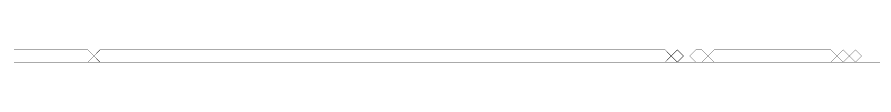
# Model space of a CAD drawing. Header units: metres. Extents: x 0 to 5015, y -5015 to 0.
# Drawn here: x 2056 to 3425, y -5015 to -4994 of the extents above; entities that cross this region are included whole.
import ezdxf

# ---------------------------------------------------------------- set-up
doc = ezdxf.new("R2010")
doc.units = ezdxf.units.M
doc.layers.add('substrate', color=5, linetype='Continuous')

msp = doc.modelspace()

# ---------------------------------------------------------------- linework, layer by layer
at = {"layer": 'substrate', "const_width": 0.5}
for points in [[(2050.8125, -4994.5625), (2060.625, -4994.5625), (2070.4375, -4994.5625), (2080.25, -4994.5625), (2090.0625, -4994.5625), (2099.875, -4994.5625), (2109.6875, -4994.5625), (2119.5, -4994.5625), (2129.3125, -4994.5625), (2139.125, -4994.5625), (2148.9375, -4994.5625), (2158.75, -4994.5625), (2168.5625, -4994.5625), (2178.375, -5004.375), (2168.5625, -5014.1875), (2158.75, -5014.1875), (2148.9375, -5014.1875), (2139.125, -5014.1875), (2129.3125, -5014.1875), (2119.5, -5014.1875), (2109.6875, -5014.1875), (2099.875, -5014.1875), (2090.0625, -5014.1875), (2080.25, -5014.1875), (2070.4375, -5014.1875), (2060.625, -5014.1875), (2050.8125, -5014.1875)], [(2050.8125, -5014.1875), (2060.625, -5014.1875), (2070.4375, -5014.1875), (2080.25, -5014.1875), (2090.0625, -5014.1875), (2099.875, -5014.1875), (2109.6875, -5014.1875), (2119.5, -5014.1875), (2129.3125, -5014.1875), (2139.125, -5014.1875), (2148.9375, -5014.1875), (2158.75, -5014.1875), (2168.5625, -5014.1875), (2178.375, -5014.1875), (2188.1875, -5014.1875), (2198, -5014.1875), (2207.8125, -5014.1875), (2217.625, -5014.1875), (2227.4375, -5014.1875), (2237.25, -5014.1875), (2247.0625, -5014.1875), (2256.875, -5014.1875), (2266.6875, -5014.1875), (2276.5, -5014.1875), (2286.3125, -5014.1875), (2296.125, -5014.1875), (2305.9375, -5014.1875), (2315.75, -5014.1875), (2325.5625, -5014.1875), (2335.375, -5014.1875), (2345.1875, -5014.1875), (2355, -5014.1875), (2364.8125, -5014.1875), (2374.625, -5014.1875), (2384.4375, -5014.1875), (2394.25, -5014.1875), (2404.0625, -5014.1875), (2413.875, -5014.1875), (2423.6875, -5014.1875), (2433.5, -5014.1875), (2443.3125, -5014.1875), (2453.125, -5014.1875), (2462.9375, -5014.1875), (2472.75, -5014.1875), (2482.5625, -5014.1875), (2492.375, -5014.1875), (2502.1875, -5014.1875), (2512, -5014.1875), (2521.8125, -5014.1875), (2531.625, -5014.1875), (2541.4375, -5014.1875), (2551.25, -5014.1875), (2561.0625, -5014.1875), (2570.875, -5014.1875), (2580.6875, -5014.1875), (2590.5, -5014.1875), (2600.3125, -5014.1875), (2610.125, -5014.1875), (2619.9375, -5014.1875), (2629.75, -5014.1875), (2639.5625, -5014.1875), (2649.375, -5014.1875), (2659.1875, -5014.1875), (2669, -5014.1875), (2678.8125, -5014.1875), (2688.625, -5014.1875), (2698.4375, -5014.1875), (2708.25, -5014.1875), (2718.0625, -5014.1875), (2727.875, -5014.1875), (2737.6875, -5014.1875), (2747.5, -5014.1875), (2757.3125, -5014.1875), (2767.125, -5014.1875), (2776.9375, -5014.1875), (2786.75, -5014.1875), (2796.5625, -5014.1875), (2806.375, -5014.1875), (2816.1875, -5014.1875), (2826, -5014.1875), (2835.8125, -5014.1875), (2845.625, -5014.1875), (2855.4375, -5014.1875), (2865.25, -5014.1875), (2875.0625, -5014.1875), (2884.875, -5014.1875), (2894.6875, -5014.1875), (2904.5, -5014.1875), (2914.3125, -5014.1875), (2924.125, -5014.1875), (2933.9375, -5014.1875), (2943.75, -5014.1875), (2953.5625, -5014.1875), (2963.375, -5014.1875), (2973.1875, -5014.1875), (2983, -5014.1875), (2992.8125, -5014.1875), (3002.625, -5014.1875), (3012.4375, -5014.1875), (3022.25, -5014.1875), (3032.0625, -5014.1875), (3041.875, -5014.1875), (3051.6875, -5014.1875), (3061.5, -5014.1875), (3071.3125, -5014.1875), (3081.125, -5014.1875), (3090.9375, -5014.1875), (3100.75, -5014.1875), (3110.5625, -5014.1875), (3120.375, -5014.1875), (3130.1875, -5014.1875), (3140, -5014.1875), (3149.8125, -5014.1875), (3159.625, -5014.1875), (3169.4375, -5014.1875), (3179.25, -5014.1875), (3189.0625, -5014.1875), (3198.875, -5014.1875), (3208.6875, -5014.1875), (3218.5, -5014.1875), (3228.3125, -5014.1875), (3238.125, -5014.1875), (3247.9375, -5014.1875), (3257.75, -5014.1875), (3267.5625, -5014.1875), (3277.375, -5014.1875), (3287.1875, -5014.1875), (3297, -5014.1875), (3306.8125, -5014.1875), (3316.625, -5014.1875), (3326.4375, -5014.1875), (3336.25, -5014.1875), (3346.0625, -5014.1875), (3355.875, -5014.1875), (3365.6875, -5014.1875), (3375.5, -5014.1875), (3385.3125, -5014.1875), (3395.125, -5014.1875), (3404.9375, -5014.1875), (3414.75, -5014.1875), (3424.5625, -5014.1875), (3434.375, -5014.1875)]]:
    msp.add_lwpolyline(points, dxfattribs=at)
for points in [[(2178.375, -5004.375), (2188.1875, -4994.5625), (2198, -4994.5625), (2207.8125, -4994.5625), (2217.625, -4994.5625), (2227.4375, -4994.5625), (2237.25, -4994.5625), (2247.0625, -4994.5625), (2256.875, -4994.5625), (2266.6875, -4994.5625), (2276.5, -4994.5625), (2286.3125, -4994.5625), (2296.125, -4994.5625), (2305.9375, -4994.5625), (2315.75, -4994.5625), (2325.5625, -4994.5625), (2335.375, -4994.5625), (2345.1875, -4994.5625), (2355, -4994.5625), (2364.8125, -4994.5625), (2374.625, -4994.5625), (2384.4375, -4994.5625), (2394.25, -4994.5625), (2404.0625, -4994.5625), (2413.875, -4994.5625), (2423.6875, -4994.5625), (2433.5, -4994.5625), (2443.3125, -4994.5625), (2453.125, -4994.5625), (2462.9375, -4994.5625), (2472.75, -4994.5625), (2482.5625, -4994.5625), (2492.375, -4994.5625), (2502.1875, -4994.5625), (2512, -4994.5625), (2521.8125, -4994.5625), (2531.625, -4994.5625), (2541.4375, -4994.5625), (2551.25, -4994.5625), (2561.0625, -4994.5625), (2570.875, -4994.5625), (2580.6875, -4994.5625), (2590.5, -4994.5625), (2600.3125, -4994.5625), (2610.125, -4994.5625), (2619.9375, -4994.5625), (2629.75, -4994.5625), (2639.5625, -4994.5625), (2649.375, -4994.5625), (2659.1875, -4994.5625), (2669, -4994.5625), (2678.8125, -4994.5625), (2688.625, -4994.5625), (2698.4375, -4994.5625), (2708.25, -4994.5625), (2718.0625, -4994.5625), (2727.875, -4994.5625), (2737.6875, -4994.5625), (2747.5, -4994.5625), (2757.3125, -4994.5625), (2767.125, -4994.5625), (2776.9375, -4994.5625), (2786.75, -4994.5625), (2796.5625, -4994.5625), (2806.375, -4994.5625), (2816.1875, -4994.5625), (2826, -4994.5625), (2835.8125, -4994.5625), (2845.625, -4994.5625), (2855.4375, -4994.5625), (2865.25, -4994.5625), (2875.0625, -4994.5625), (2884.875, -4994.5625), (2894.6875, -4994.5625), (2904.5, -4994.5625), (2914.3125, -4994.5625), (2924.125, -4994.5625), (2933.9375, -4994.5625), (2943.75, -4994.5625), (2953.5625, -4994.5625), (2963.375, -4994.5625), (2973.1875, -4994.5625), (2983, -4994.5625), (2992.8125, -4994.5625), (3002.625, -4994.5625), (3012.4375, -4994.5625), (3022.25, -4994.5625), (3032.0625, -4994.5625), (3041.875, -4994.5625), (3051.6875, -4994.5625), (3061.5, -4994.5625), (3071.3125, -4994.5625), (3081.125, -4994.5625), (3090.9375, -4994.5625), (3100.75, -5004.375), (3090.9375, -5014.1875), (3081.125, -5014.1875), (3071.3125, -5014.1875), (3061.5, -5014.1875), (3051.6875, -5014.1875), (3041.875, -5014.1875), (3032.0625, -5014.1875), (3022.25, -5014.1875), (3012.4375, -5014.1875), (3002.625, -5014.1875), (2992.8125, -5014.1875), (2983, -5014.1875), (2973.1875, -5014.1875), (2963.375, -5014.1875), (2953.5625, -5014.1875), (2943.75, -5014.1875), (2933.9375, -5014.1875), (2924.125, -5014.1875), (2914.3125, -5014.1875), (2904.5, -5014.1875), (2894.6875, -5014.1875), (2884.875, -5014.1875), (2875.0625, -5014.1875), (2865.25, -5014.1875), (2855.4375, -5014.1875), (2845.625, -5014.1875), (2835.8125, -5014.1875), (2826, -5014.1875), (2816.1875, -5014.1875), (2806.375, -5014.1875), (2796.5625, -5014.1875), (2786.75, -5014.1875), (2776.9375, -5014.1875), (2767.125, -5014.1875), (2757.3125, -5014.1875), (2747.5, -5014.1875), (2737.6875, -5014.1875), (2727.875, -5014.1875), (2718.0625, -5014.1875), (2708.25, -5014.1875), (2698.4375, -5014.1875), (2688.625, -5014.1875), (2678.8125, -5014.1875), (2669, -5014.1875), (2659.1875, -5014.1875), (2649.375, -5014.1875), (2639.5625, -5014.1875), (2629.75, -5014.1875), (2619.9375, -5014.1875), (2610.125, -5014.1875), (2600.3125, -5014.1875), (2590.5, -5014.1875), (2580.6875, -5014.1875), (2570.875, -5014.1875), (2561.0625, -5014.1875), (2551.25, -5014.1875), (2541.4375, -5014.1875), (2531.625, -5014.1875), (2521.8125, -5014.1875), (2512, -5014.1875), (2502.1875, -5014.1875), (2492.375, -5014.1875), (2482.5625, -5014.1875), (2472.75, -5014.1875), (2462.9375, -5014.1875), (2453.125, -5014.1875), (2443.3125, -5014.1875), (2433.5, -5014.1875), (2423.6875, -5014.1875), (2413.875, -5014.1875), (2404.0625, -5014.1875), (2394.25, -5014.1875), (2384.4375, -5014.1875), (2374.625, -5014.1875), (2364.8125, -5014.1875), (2355, -5014.1875), (2345.1875, -5014.1875), (2335.375, -5014.1875), (2325.5625, -5014.1875), (2315.75, -5014.1875), (2305.9375, -5014.1875), (2296.125, -5014.1875), (2286.3125, -5014.1875), (2276.5, -5014.1875), (2266.6875, -5014.1875), (2256.875, -5014.1875), (2247.0625, -5014.1875), (2237.25, -5014.1875), (2227.4375, -5014.1875), (2217.625, -5014.1875), (2207.8125, -5014.1875), (2198, -5014.1875), (2188.1875, -5014.1875)], [(3100.75, -5004.375), (3110.5625, -4994.5625), (3120.375, -5004.375), (3110.5625, -5014.1875)], [(3130.1875, -5004.375), (3140, -4994.5625), (3149.8125, -4994.5625), (3159.625, -5004.375), (3149.8125, -5014.1875), (3140, -5014.1875)], [(3159.625, -5004.375), (3169.4375, -4994.5625), (3179.25, -4994.5625), (3189.0625, -4994.5625), (3198.875, -4994.5625), (3208.6875, -4994.5625), (3218.5, -4994.5625), (3228.3125, -4994.5625), (3238.125, -4994.5625), (3247.9375, -4994.5625), (3257.75, -4994.5625), (3267.5625, -4994.5625), (3277.375, -4994.5625), (3287.1875, -4994.5625), (3297, -4994.5625), (3306.8125, -4994.5625), (3316.625, -4994.5625), (3326.4375, -4994.5625), (3336.25, -4994.5625), (3346.0625, -4994.5625), (3355.875, -4994.5625), (3365.6875, -5004.375), (3355.875, -5014.1875), (3346.0625, -5014.1875), (3336.25, -5014.1875), (3326.4375, -5014.1875), (3316.625, -5014.1875), (3306.8125, -5014.1875), (3297, -5014.1875), (3287.1875, -5014.1875), (3277.375, -5014.1875), (3267.5625, -5014.1875), (3257.75, -5014.1875), (3247.9375, -5014.1875), (3238.125, -5014.1875), (3228.3125, -5014.1875), (3218.5, -5014.1875), (3208.6875, -5014.1875), (3198.875, -5014.1875), (3189.0625, -5014.1875), (3179.25, -5014.1875), (3169.4375, -5014.1875)], [(3365.6875, -5004.375), (3375.5, -4994.5625), (3385.3125, -5004.375), (3375.5, -5014.1875)], [(3385.3125, -5004.375), (3395.125, -4994.5625), (3404.9375, -5004.375), (3395.125, -5014.1875)]]:
    msp.add_lwpolyline(points, close=True, dxfattribs=at)

doc.saveas('drawing.dxf')
